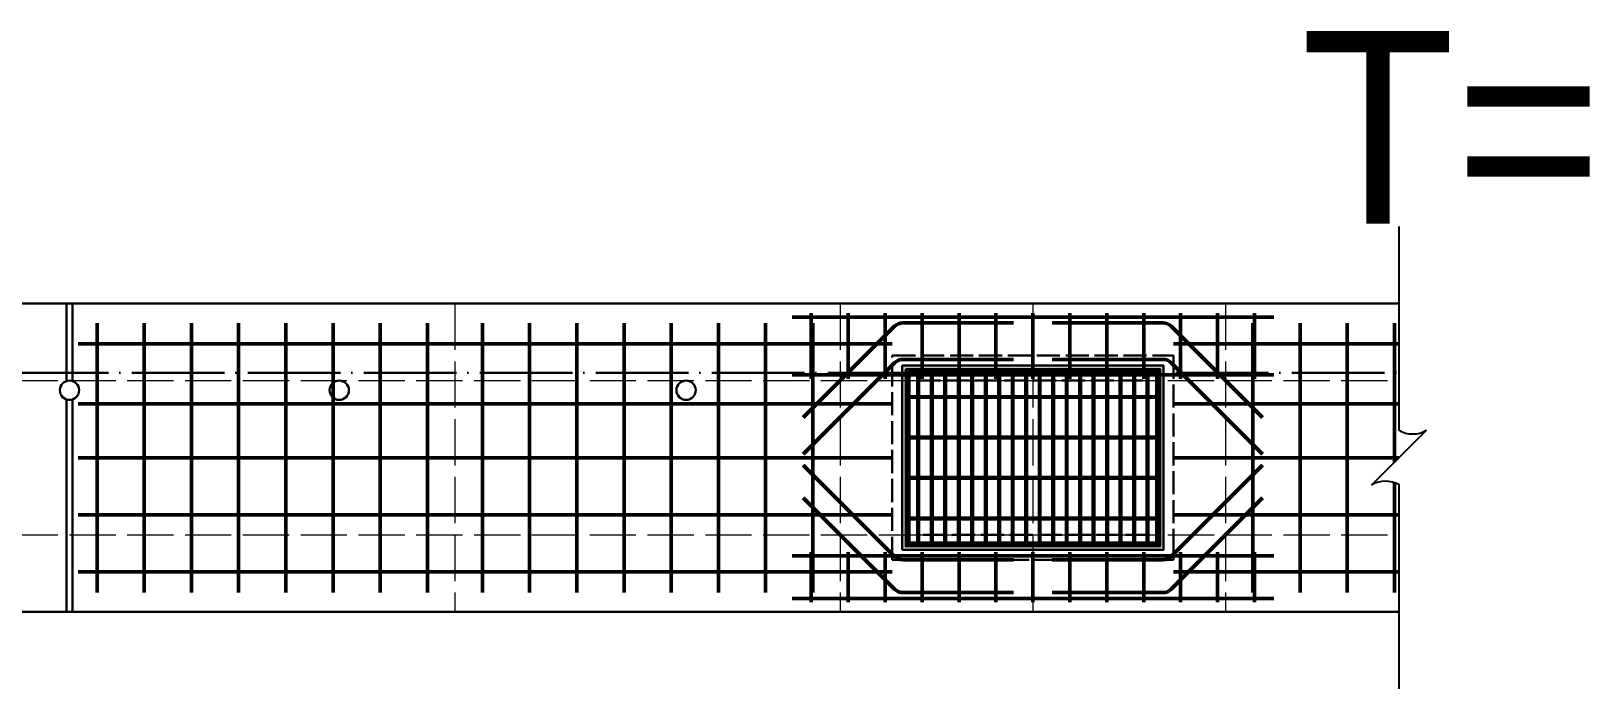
# Model space of a CAD drawing. Extents: x -2931 to 4779, y -2120 to 304.
# Drawn here: x 3626.9 to 4030.3, y -263.7 to -92.9 of the extents above; entities that cross this region are included whole.
import ezdxf

# ---------------------------------------------------------------- set-up
doc = ezdxf.new("R2010")
doc.units = 0
doc.header["$MEASUREMENT"] = 0
doc.linetypes.add('ACAD_ISO02W100', pattern=[15, 12, -3])
doc.linetypes.add('ACAD_ISO04W100', pattern=[30, 24, -3, 0, -3])
doc.layers.add('一、4.基本-隱藏', color=9, linetype='ACAD_ISO02W100', lineweight=20, plot=False)
doc.layers.add('三、3.文字-註解文字', color=2, linetype='Continuous')
for name, color, linetype, lineweight in [('二、1.繪圖-既有設施', 8, 'Continuous', 20), ('二、2.繪圖-施作項目', 181, 'Continuous', 30), ('二、5.繪圖-鋼筋', 60, 'Continuous', 50), ('二、6.繪圖-其他施作項目', 35, 'Continuous', 30)]:
    doc.layers.add(name, color=color, linetype=linetype, lineweight=lineweight)
doc.styles.add('註解文字', font='MS PGothic.ttf', dxfattribs={"height": 5})
pattern_1 = [(45, (2681.5, 0), (-2.65165, 2.65165), []), (45, (2682.384, 0), (-2.65165, 2.65165), []), (45, (2683.2678, 0), (-2.65165, 2.65165), []), (45, (2684.1517, 0), (-2.65165, 2.65165), [])]

msp = doc.modelspace()

# ---------------------------------------------------------------- hatches: boundary and pattern name
at = {"layer": '二、6.繪圖-其他施作項目'}
h = msp.add_hatch(color=256, dxfattribs=at)
h.dxf.hatch_style = 1
h.paths.add_polyline_path([(3852.961, -179.754), (3852.961, -227.554), (3920.761, -227.554), (3920.761, -179.754)])
h.paths.add_polyline_path([(3853.861, -180.654), (3919.861, -180.654), (3919.861, -226.654), (3853.861, -226.654)], flags=16)
h.paths.add_polyline_path([(3856.861, -183.654), (3916.861, -183.654), (3916.861, -223.654), (3856.861, -223.654)], flags=0)
h = msp.add_hatch(dxfattribs=at)
h.set_pattern_fill('ANSI34', color=256, scale=5)
h.set_pattern_definition(pattern_1)
h.paths.add_polyline_path([(3918.861, -188.154), (3918.861, -187.654), (3854.861, -187.654), (3854.861, -188.154)])
h = msp.add_hatch(dxfattribs=at)
h.set_pattern_fill('ANSI34', color=256, scale=5)
h.set_pattern_definition(pattern_1)
h.paths.add_polyline_path([(3854.861, -198.154), (3854.861, -198.654), (3918.861, -198.654), (3918.861, -198.154)])
h = msp.add_hatch(dxfattribs=at)
h.set_pattern_fill('ANSI34', color=256, scale=5)
h.set_pattern_definition(pattern_1)
h.paths.add_polyline_path([(3918.861, -209.154), (3918.861, -208.654), (3854.861, -208.654), (3854.861, -209.154)])
h = msp.add_hatch(dxfattribs=at)
h.set_pattern_fill('ANSI34', color=256, scale=5)
h.set_pattern_definition(pattern_1)
h.paths.add_polyline_path([(3854.861, -219.154), (3854.861, -219.654), (3918.861, -219.654), (3918.861, -219.154)])

# ---------------------------------------------------------------- linework, layer by layer
at = {"layer": '一、4.基本-隱藏'}
for points in [[(3736.861, -163.654), (3736.861, -243.654)], [(3836.861, -163.654), (3836.861, -243.654)], [(3886.861, -163.654), (3886.861, -243.654)], [(3936.861, -163.654), (3936.861, -243.654)]]:
    msp.add_lwpolyline(points, dxfattribs=at)
at = {"layer": '三、3.文字-註解文字'}
msp.add_lwpolyline([(3981.861, -263.654), (3981.861, -210.725, 0.2828427), (3974.79, -210.725), (3988.932, -196.583, -0.2828427), (3981.861, -196.583), (3981.861, -143.654)], format="xyb", dxfattribs=at)
at = {"layer": '二、1.繪圖-既有設施', "linetype": 'ACAD_ISO02W100'}
for points in [[(3291.861, -183.654), (3981.861, -183.654)], [(3291.861, -223.654), (3981.861, -223.654)]]:
    msp.add_lwpolyline(points, dxfattribs=at)
at = {"layer": '二、2.繪圖-施作項目'}
for points in [[(3291.861, -163.654), (3981.861, -163.654)], [(3636.111, -163.654), (3636.111, -183.769)], [(3637.611, -163.654), (3637.611, -183.769)], [(3636.111, -188.539), (3636.111, -243.654)], [(3637.611, -188.539), (3637.611, -243.654)], [(3291.861, -243.654), (3981.861, -243.654)]]:
    msp.add_lwpolyline(points, dxfattribs=at)
at = {"layer": '二、2.繪圖-施作項目', "linetype": 'ACAD_ISO04W100'}
msp.add_lwpolyline([(3291.861, -181.654), (3981.861, -181.654)], dxfattribs=at)
at = {"layer": '二、5.繪圖-鋼筋'}
for points in [[(3644.011, -168.704), (3644.011, -238.604)], [(3656.261, -168.704), (3656.261, -238.604)], [(3668.511, -168.704), (3668.511, -238.604)], [(3680.761, -168.704), (3680.761, -238.604)], [(3693.011, -168.704), (3693.011, -238.604)], [(3705.261, -168.704), (3705.261, -238.604)], [(3717.511, -168.704), (3717.511, -238.604)], [(3729.751, -168.704), (3729.751, -238.604)], [(3744.011, -168.704), (3744.011, -238.604)], [(3756.261, -168.704), (3756.261, -238.604)], [(3768.511, -168.704), (3768.511, -238.604)], [(3780.761, -168.704), (3780.761, -238.604)], [(3793.011, -168.704), (3793.011, -238.604)], [(3805.261, -168.704), (3805.261, -238.604)], [(3817.511, -168.704), (3817.511, -238.604)], [(3824.361, -167.154), (3949.361, -167.154)], [(3829.361, -166.154), (3829.361, -183.154)], [(3829.751, -168.704), (3829.751, -238.604)], [(3838.944, -166.154), (3838.944, -183.154)], [(3848.527, -166.154), (3848.527, -183.154)], [(3858.111, -166.154), (3858.111, -183.154)], [(3867.694, -166.154), (3867.694, -183.154)], [(3877.277, -166.154), (3877.277, -183.154)], [(3886.861, -166.154), (3886.861, -183.154)], [(3896.444, -166.154), (3896.444, -183.154)], [(3906.027, -166.154), (3906.027, -183.154)], [(3915.611, -166.154), (3915.611, -183.154)], [(3925.194, -166.154), (3925.194, -183.154)], [(3934.777, -166.154), (3934.777, -183.154)], [(3943.941, -168.704), (3943.941, -238.604)], [(3944.361, -166.154), (3944.361, -183.154)], [(3956.191, -168.704), (3956.191, -238.604)], [(3968.441, -168.704), (3968.441, -238.604)], [(3980.691, -168.704), (3980.691, -204.824)], [(3639.111, -174.104), (3850.361, -174.104)], [(3923.361, -174.104), (3981.861, -174.104)], [(3824.361, -182.154), (3949.361, -182.154)], [(3639.111, -189.654), (3850.361, -189.654)], [(3923.361, -189.654), (3981.861, -189.654)], [(3639.111, -203.679), (3850.361, -203.679)], [(3923.361, -203.679), (3981.836, -203.679)], [(3980.691, -210.153), (3980.691, -238.604)], [(3639.111, -218.464), (3850.361, -218.464)], [(3923.361, -218.464), (3981.861, -218.464)], [(3824.361, -229.154), (3949.361, -229.154)], [(3829.361, -228.154), (3829.361, -241.154)], [(3838.944, -228.154), (3838.944, -241.154)], [(3848.527, -228.154), (3848.527, -241.154)], [(3858.111, -228.154), (3858.111, -241.154)], [(3867.694, -228.154), (3867.694, -241.154)], [(3877.277, -228.154), (3877.277, -241.154)], [(3886.861, -228.154), (3886.861, -241.154)], [(3896.444, -228.154), (3896.444, -241.154)], [(3906.027, -228.154), (3906.027, -241.154)], [(3915.611, -228.154), (3915.611, -241.154)], [(3925.194, -228.154), (3925.194, -241.154)], [(3934.777, -228.154), (3934.777, -241.154)], [(3944.361, -228.154), (3944.361, -241.154)], [(3639.111, -233.254), (3850.361, -233.254)], [(3923.361, -233.254), (3981.861, -233.254)], [(3824.361, -240.154), (3949.361, -240.154)]]:
    msp.add_lwpolyline(points, dxfattribs=at)
for points in [[(3881.861, -168.654), (3853.103, -168.654, 0.1989124), (3850.982, -169.533), (3827.281, -193.234)], [(3891.861, -168.654), (3920.618, -168.654, -0.1989124), (3922.739, -169.533), (3946.441, -193.234)], [(3881.861, -178.154), (3853.103, -178.154, 0.1989124), (3850.982, -179.033), (3827.281, -202.734)], [(3891.861, -178.154), (3920.618, -178.154, -0.1989124), (3922.739, -179.033), (3946.441, -202.734)], [(3881.861, -230.154), (3853.103, -230.154, -0.1989124), (3850.982, -229.276), (3827.281, -205.574)], [(3891.861, -230.154), (3920.618, -230.154, 0.1989124), (3922.739, -229.276), (3946.441, -205.574)], [(3881.861, -238.654), (3853.103, -238.654, -0.1989124), (3850.982, -237.776), (3827.281, -214.074)], [(3891.861, -238.654), (3920.618, -238.654, 0.1989124), (3922.739, -237.776), (3946.441, -214.074)]]:
    msp.add_lwpolyline(points, format="xyb", dxfattribs=at)
at = {"layer": '二、6.繪圖-其他施作項目', "linetype": 'ACAD_ISO02W100', "ltscale": 0.5}
for points in [[(3850.361, -177.154), (3923.361, -177.154), (3923.361, -230.154), (3850.361, -230.154)], [(3856.861, -183.654), (3916.861, -183.654), (3916.861, -223.654), (3856.861, -223.654)]]:
    msp.add_lwpolyline(points, close=True, dxfattribs=at)
at = {"layer": '二、6.繪圖-其他施作項目'}
for points in [[(3852.961, -179.754), (3920.761, -179.754), (3920.761, -227.554), (3852.961, -227.554)], [(3853.861, -180.654), (3919.861, -180.654), (3919.861, -226.654), (3853.861, -226.654)], [(3854.361, -181.154), (3919.361, -181.154), (3919.361, -226.154), (3854.361, -226.154)]]:
    msp.add_lwpolyline(points, close=True, dxfattribs=at)
for points in [[(3854.361, -181.154), (3919.361, -181.154)], [(3854.361, -181.154), (3854.361, -226.154)], [(3854.861, -181.154), (3854.861, -226.154)], [(3918.861, -181.154), (3918.861, -226.154)], [(3919.361, -181.154), (3919.361, -226.154)], [(3854.861, -181.654), (3918.861, -181.654)], [(3856.861, -181.654), (3856.861, -187.654)], [(3857.361, -181.654), (3857.361, -187.654)], [(3860.361, -181.654), (3860.361, -187.654)], [(3860.861, -181.654), (3860.861, -187.654)], [(3863.861, -181.654), (3863.861, -187.654)], [(3864.361, -181.654), (3864.361, -187.654)], [(3867.361, -181.654), (3867.361, -187.654)], [(3867.861, -181.654), (3867.861, -187.654)], [(3870.861, -181.654), (3870.861, -187.654)], [(3871.361, -181.654), (3871.361, -187.654)], [(3874.361, -181.654), (3874.361, -187.654)], [(3874.861, -181.654), (3874.861, -187.654)], [(3877.861, -181.654), (3877.861, -187.654)], [(3878.361, -181.654), (3878.361, -187.654)], [(3881.361, -181.654), (3881.361, -187.654)], [(3881.861, -181.654), (3881.861, -187.654)], [(3884.861, -181.654), (3884.861, -187.654)], [(3885.361, -181.654), (3885.361, -187.654)], [(3888.361, -181.654), (3888.361, -187.654)], [(3888.861, -181.654), (3888.861, -187.654)], [(3891.861, -181.654), (3891.861, -187.654)], [(3892.361, -181.654), (3892.361, -187.654)], [(3895.361, -181.654), (3895.361, -187.654)], [(3895.861, -181.654), (3895.861, -187.654)], [(3898.861, -181.654), (3898.861, -187.654)], [(3899.361, -181.654), (3899.361, -187.654)], [(3902.361, -181.654), (3902.361, -187.654)], [(3902.861, -181.654), (3902.861, -187.654)], [(3905.861, -181.654), (3905.861, -187.654)], [(3906.361, -181.654), (3906.361, -187.654)], [(3909.361, -181.654), (3909.361, -187.654)], [(3909.861, -181.654), (3909.861, -187.654)], [(3912.861, -181.654), (3912.861, -187.654)], [(3913.361, -181.654), (3913.361, -187.654)], [(3916.361, -181.654), (3916.361, -187.654)], [(3916.861, -181.654), (3916.861, -187.654)], [(3854.861, -187.654), (3918.861, -187.654)], [(3854.861, -188.154), (3918.861, -188.154)], [(3856.861, -188.154), (3856.861, -198.154)], [(3857.361, -188.154), (3857.361, -198.154)], [(3860.361, -188.154), (3860.361, -198.154)], [(3860.861, -188.154), (3860.861, -198.154)], [(3863.861, -188.154), (3863.861, -198.154)], [(3864.361, -188.154), (3864.361, -198.154)], [(3867.361, -188.154), (3867.361, -198.154)], [(3867.861, -188.154), (3867.861, -198.154)], [(3870.861, -188.154), (3870.861, -198.154)], [(3871.361, -188.154), (3871.361, -198.154)], [(3874.361, -188.154), (3874.361, -198.154)], [(3874.861, -188.154), (3874.861, -198.154)], [(3877.861, -188.154), (3877.861, -198.154)], [(3878.361, -188.154), (3878.361, -198.154)], [(3881.361, -188.154), (3881.361, -198.154)], [(3881.861, -188.154), (3881.861, -198.154)], [(3884.861, -188.154), (3884.861, -198.154)], [(3885.361, -188.154), (3885.361, -198.154)], [(3888.361, -188.154), (3888.361, -198.154)], [(3888.861, -188.154), (3888.861, -198.154)], [(3891.861, -188.154), (3891.861, -198.154)], [(3892.361, -188.154), (3892.361, -198.154)], [(3895.361, -188.154), (3895.361, -198.154)], [(3895.861, -188.154), (3895.861, -198.154)], [(3898.861, -188.154), (3898.861, -198.154)], [(3899.361, -188.154), (3899.361, -198.154)], [(3902.361, -188.154), (3902.361, -198.154)], [(3902.861, -188.154), (3902.861, -198.154)], [(3905.861, -188.154), (3905.861, -198.154)], [(3906.361, -188.154), (3906.361, -198.154)], [(3909.361, -188.154), (3909.361, -198.154)], [(3909.861, -188.154), (3909.861, -198.154)], [(3912.861, -188.154), (3912.861, -198.154)], [(3913.361, -188.154), (3913.361, -198.154)], [(3916.361, -188.154), (3916.361, -198.154)], [(3916.861, -188.154), (3916.861, -198.154)], [(3854.861, -198.154), (3918.861, -198.154)], [(3854.861, -198.654), (3918.861, -198.654)], [(3856.861, -198.654), (3856.861, -208.654)], [(3857.361, -198.654), (3857.361, -208.654)], [(3860.361, -198.654), (3860.361, -208.654)], [(3860.861, -198.654), (3860.861, -208.654)], [(3863.861, -198.654), (3863.861, -208.654)], [(3864.361, -198.654), (3864.361, -208.654)], [(3867.361, -198.654), (3867.361, -208.654)], [(3867.861, -198.654), (3867.861, -208.654)], [(3870.861, -198.654), (3870.861, -208.654)], [(3871.361, -198.654), (3871.361, -208.654)], [(3874.361, -198.654), (3874.361, -208.654)], [(3874.861, -198.654), (3874.861, -208.654)], [(3877.861, -198.654), (3877.861, -208.654)], [(3878.361, -198.654), (3878.361, -208.654)], [(3881.361, -198.654), (3881.361, -208.654)], [(3881.861, -198.654), (3881.861, -208.654)], [(3884.861, -198.654), (3884.861, -208.654)], [(3885.361, -198.654), (3885.361, -208.654)], [(3888.361, -198.654), (3888.361, -208.654)], [(3888.861, -198.654), (3888.861, -208.654)], [(3891.861, -198.654), (3891.861, -208.654)], [(3892.361, -198.654), (3892.361, -208.654)], [(3895.361, -198.654), (3895.361, -208.654)], [(3895.861, -198.654), (3895.861, -208.654)], [(3898.861, -198.654), (3898.861, -208.654)], [(3899.361, -198.654), (3899.361, -208.654)], [(3902.361, -198.654), (3902.361, -208.654)], [(3902.861, -198.654), (3902.861, -208.654)], [(3905.861, -198.654), (3905.861, -208.654)], [(3906.361, -198.654), (3906.361, -208.654)], [(3909.361, -198.654), (3909.361, -208.654)], [(3909.861, -198.654), (3909.861, -208.654)], [(3912.861, -198.654), (3912.861, -208.654)], [(3913.361, -198.654), (3913.361, -208.654)], [(3916.361, -198.654), (3916.361, -208.654)], [(3916.861, -198.654), (3916.861, -208.654)], [(3854.861, -208.654), (3918.861, -208.654)], [(3854.861, -209.154), (3918.861, -209.154)], [(3856.861, -209.154), (3856.861, -219.154)], [(3857.361, -209.154), (3857.361, -219.154)], [(3860.361, -209.154), (3860.361, -219.154)], [(3860.861, -209.154), (3860.861, -219.154)], [(3863.861, -209.154), (3863.861, -219.154)], [(3864.361, -209.154), (3864.361, -219.154)], [(3867.361, -209.154), (3867.361, -219.154)], [(3867.861, -209.154), (3867.861, -219.154)], [(3870.861, -209.154), (3870.861, -219.154)], [(3871.361, -209.154), (3871.361, -219.154)], [(3874.361, -209.154), (3874.361, -219.154)], [(3874.861, -209.154), (3874.861, -219.154)], [(3877.861, -209.154), (3877.861, -219.154)], [(3878.361, -209.154), (3878.361, -219.154)], [(3881.361, -209.154), (3881.361, -219.154)], [(3881.861, -209.154), (3881.861, -219.154)], [(3884.861, -209.154), (3884.861, -219.154)], [(3885.361, -209.154), (3885.361, -219.154)], [(3888.361, -209.154), (3888.361, -219.154)], [(3888.861, -209.154), (3888.861, -219.154)], [(3891.861, -209.154), (3891.861, -219.154)], [(3892.361, -209.154), (3892.361, -219.154)], [(3895.361, -209.154), (3895.361, -219.154)], [(3895.861, -209.154), (3895.861, -219.154)], [(3898.861, -209.154), (3898.861, -219.154)], [(3899.361, -209.154), (3899.361, -219.154)], [(3902.361, -209.154), (3902.361, -219.154)], [(3902.861, -209.154), (3902.861, -219.154)], [(3905.861, -209.154), (3905.861, -219.154)], [(3906.361, -209.154), (3906.361, -219.154)], [(3909.361, -209.154), (3909.361, -219.154)], [(3909.861, -209.154), (3909.861, -219.154)], [(3912.861, -209.154), (3912.861, -219.154)], [(3913.361, -209.154), (3913.361, -219.154)], [(3916.361, -209.154), (3916.361, -219.154)], [(3916.861, -209.154), (3916.861, -219.154)], [(3854.861, -219.154), (3918.861, -219.154)], [(3854.861, -219.654), (3918.861, -219.654)], [(3856.861, -219.654), (3856.861, -225.654)], [(3857.361, -219.654), (3857.361, -225.654)], [(3860.361, -219.654), (3860.361, -225.654)], [(3860.861, -219.654), (3860.861, -225.654)], [(3863.861, -219.654), (3863.861, -225.654)], [(3864.361, -219.654), (3864.361, -225.654)], [(3867.361, -219.654), (3867.361, -225.654)], [(3867.861, -219.654), (3867.861, -225.654)], [(3870.861, -219.654), (3870.861, -225.654)], [(3871.361, -219.654), (3871.361, -225.654)], [(3874.361, -219.654), (3874.361, -225.654)], [(3874.861, -219.654), (3874.861, -225.654)], [(3877.861, -219.654), (3877.861, -225.654)], [(3878.361, -219.654), (3878.361, -225.654)], [(3881.361, -219.654), (3881.361, -225.654)], [(3881.861, -219.654), (3881.861, -225.654)], [(3884.861, -219.654), (3884.861, -225.654)], [(3885.361, -219.654), (3885.361, -225.654)], [(3888.361, -219.654), (3888.361, -225.654)], [(3888.861, -219.654), (3888.861, -225.654)], [(3891.861, -219.654), (3891.861, -225.654)], [(3892.361, -219.654), (3892.361, -225.654)], [(3895.361, -219.654), (3895.361, -225.654)], [(3895.861, -219.654), (3895.861, -225.654)], [(3898.861, -219.654), (3898.861, -225.654)], [(3899.361, -219.654), (3899.361, -225.654)], [(3902.361, -219.654), (3902.361, -225.654)], [(3902.861, -219.654), (3902.861, -225.654)], [(3905.861, -219.654), (3905.861, -225.654)], [(3906.361, -219.654), (3906.361, -225.654)], [(3909.361, -219.654), (3909.361, -225.654)], [(3909.861, -219.654), (3909.861, -225.654)], [(3912.861, -219.654), (3912.861, -225.654)], [(3913.361, -219.654), (3913.361, -225.654)], [(3916.361, -219.654), (3916.361, -225.654)], [(3916.861, -219.654), (3916.861, -225.654)], [(3854.861, -225.654), (3918.861, -225.654)], [(3854.361, -226.154), (3919.361, -226.154)]]:
    msp.add_lwpolyline(points, dxfattribs=at)
for centre in [(3636.861, -186.154), (3706.861, -186.154), (3796.861, -186.154)]:
    msp.add_circle(centre, 2.5, dxfattribs=at)

# ---------------------------------------------------------------- texts
at = {"layer": '三、3.文字-註解文字', "insert": (4031.861, -143.654), "char_height": 50, "attachment_point": 8, "style": '註解文字'}
msp.add_mtext_dynamic_manual_height_columns('{\\fMS PGothic|b0|i0|c128|p34;T=1}5', width=517.09185, gutter_width=25, heights=[0], dxfattribs=at)

doc.saveas('drawing.dxf')
